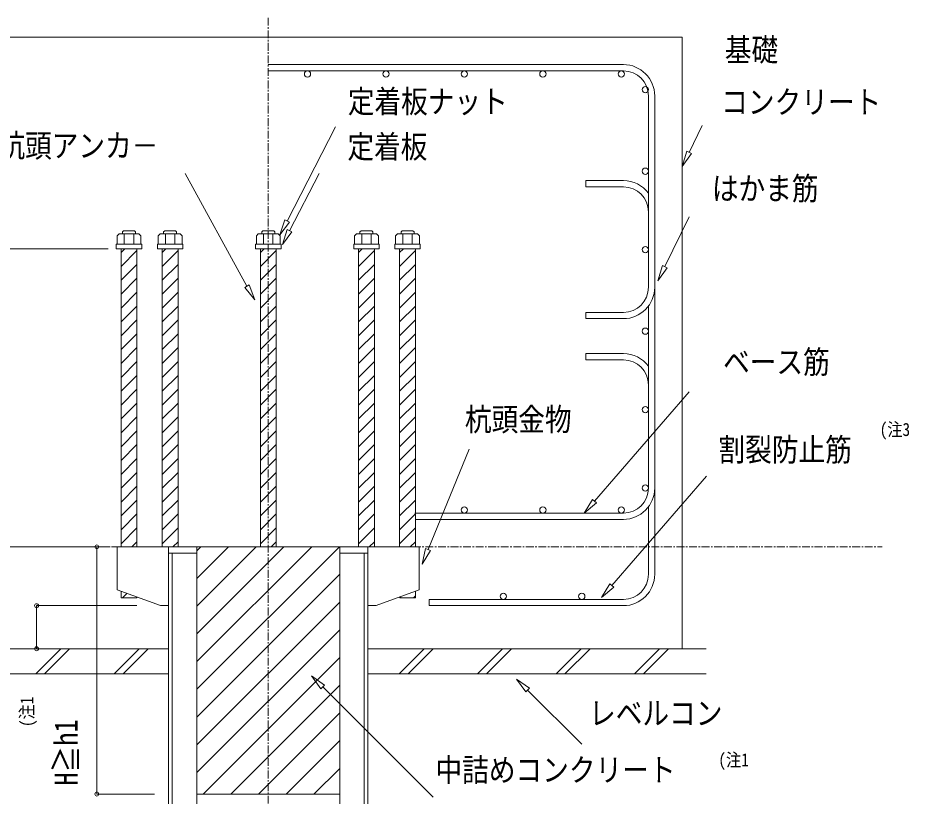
# Model space of a CAD drawing. Units: millimetres, scale not verified. Extents: x -59960 to 29700, y -21000 to 21000.
# Drawn here: x -23859 to -13918, y 958 to 9643 of the extents above; entities that cross this region are included whole.
import ezdxf
from ezdxf.enums import TextEntityAlignment as Align

# ---------------------------------------------------------------- set-up
doc = ezdxf.new("R2010")
doc.units = ezdxf.units.MM
doc.header["$LTSCALE"] = 70
doc.linetypes.add('USER2', pattern=[2, 1.25, -0.25, 0.25, -0.25])
doc.layers.add('0-0_0', color=7, linetype='Continuous')
doc.layers.add('0-4_02_TEXT', color=7, linetype='Continuous')
for name, color, linetype, lineweight in [('0-5_05_SUNPOU', 3, 'Continuous', 18), ('0-6_03_ZU', 2, 'Continuous', 18), ('0-9_08_CENTER', 1, 'USER2', 18)]:
    doc.layers.add(name, color=color, linetype=linetype, lineweight=lineweight)
doc.styles.add('ＭＳ ゴシック', font='')
doc.styles.get('ＭＳ ゴシック').set_extended_font_data('MS Gothic')

# ---------------------------------------------------------------- blocks, each defined once
blk = doc.blocks.new('U4')
at = {"layer": '0-4_02_TEXT', "style": 'ＭＳ ゴシック', "width": 0.85}
blk.add_text('割裂防止筋', height=256.6, dxfattribs=at).set_placement((13655.22, 25618.77), align=Align.BOTTOM_LEFT)
blk = doc.blocks.new('U5')
at = {"layer": '0-4_02_TEXT', "style": 'ＭＳ ゴシック', "width": 0.85}
blk.add_text('杭頭金物', height=256.6, dxfattribs=at).set_placement((10826.67, 25956.12), align=Align.BOTTOM_LEFT)
blk = doc.blocks.new('U6')
at = {"layer": '0-4_02_TEXT', "style": 'ＭＳ ゴシック', "width": 0.85}
blk.add_text('ベース筋', height=256.6, dxfattribs=at).set_placement((13706.24, 26597.02), align=Align.BOTTOM_LEFT)
blk = doc.blocks.new('U7')
at = {"layer": '0-4_02_TEXT', "style": 'ＭＳ ゴシック', "width": 0.85}
blk.add_text('定着板', height=256.6, dxfattribs=at).set_placement((9515.93, 28999.13), align=Align.BOTTOM_LEFT)
blk = doc.blocks.new('U8')
at = {"layer": '0-4_02_TEXT', "style": 'ＭＳ ゴシック', "width": 0.85}
blk.add_text('杭頭アンカ－', height=256.6, dxfattribs=at).set_placement((5623.64, 29011.04), align=Align.BOTTOM_LEFT)
blk = doc.blocks.new('U9')
at = {"layer": '0-4_02_TEXT', "style": 'ＭＳ ゴシック', "width": 0.85}
blk.add_text('定着板ナット', height=256.6, dxfattribs=at).set_placement((9520.28, 29503.64), align=Align.BOTTOM_LEFT)
blk = doc.blocks.new('X10')
at = {"layer": '0-0_0'}
for p, q in [((7837.67, 23150.24), (9427.23, 24739.8)), ((7837.67, 23459.6), (9117.87, 24739.8)), ((7837.67, 23768.96), (8808.51, 24739.8)), ((7837.67, 24078.32), (8499.15, 24739.8)), ((7837.67, 24387.68), (8189.8, 24739.8)), ((7837.67, 24697.04), (7880.44, 24739.8)), ((7837.67, 22840.88), (9430.17, 24433.38)), ((7837.67, 22531.52), (9430.17, 24124.02)), ((7837.67, 22222.16), (9430.17, 23814.66)), ((7906.38, 21981.51), (9430.17, 23505.3)), ((8215.74, 21981.51), (9430.17, 23195.94)), ((8525.1, 21981.51), (9430.17, 22886.58)), ((8834.46, 21981.51), (9430.17, 22577.23)), ((9143.81, 21981.51), (9430.17, 22267.87))]:
    blk.add_line(p, q, dxfattribs=at)
blk = doc.blocks.new('U11')
at = {"layer": '0-4_02_TEXT', "style": 'ＭＳ ゴシック', "width": 0.85}
blk.add_text('中詰めコンクリート', height=256.6, dxfattribs=at).set_placement((10498.69, 22045.9), align=Align.BOTTOM_LEFT)
blk = doc.blocks.new('U12')
at = {"layer": '0-4_02_TEXT', "style": 'ＭＳ ゴシック', "width": 0.85}
blk.add_text('レベルコン', height=256.6, dxfattribs=at).set_placement((12211.5, 22678.57), align=Align.BOTTOM_LEFT)
blk = doc.blocks.new('U14')
at = {"layer": '0-4_02_TEXT', "style": 'ＭＳ ゴシック', "width": 0.85}
blk.add_text('H≧h1', height=256.6, rotation=90, dxfattribs=at).set_placement((6583.25, 22074.54), align=Align.BOTTOM_LEFT)
blk = doc.blocks.new('X17')
at = {"layer": '0-0_0'}
for p, q in [((6991.31, 28023.03), (7033.08, 28064.8)), ((6991.31, 27868.35), (7168.51, 28045.55)), ((6991.31, 27713.67), (7168.51, 27890.87)), ((6991.31, 27558.99), (7168.51, 27736.19)), ((6991.31, 27404.31), (7168.51, 27581.51)), ((6991.31, 27249.63), (7168.51, 27426.83)), ((6991.31, 27094.95), (7168.51, 27272.15)), ((6991.31, 26940.27), (7168.51, 27117.47)), ((6991.31, 26785.59), (7168.51, 26962.79)), ((6991.31, 26630.92), (7168.51, 26808.11)), ((6991.31, 26476.24), (7168.51, 26653.44)), ((6991.31, 26321.56), (7168.51, 26498.76)), ((6991.31, 26166.88), (7168.51, 26344.08)), ((6991.31, 26012.2), (7168.51, 26189.4)), ((6991.31, 25857.52), (7168.51, 26034.72)), ((6991.31, 25702.84), (7168.51, 25880.04)), ((6991.31, 25548.16), (7168.51, 25725.36)), ((6991.31, 25393.48), (7168.51, 25570.68)), ((6991.31, 25238.8), (7168.51, 25416)), ((6991.31, 25084.12), (7168.51, 25261.32)), ((6991.31, 24929.44), (7168.51, 25106.64)), ((6991.31, 24774.76), (7168.51, 24951.96)), ((7111.03, 24739.8), (7168.51, 24797.28))]:
    blk.add_line(p, q, dxfattribs=at)
blk = doc.blocks.new('X18')
at = {"layer": '0-0_0'}
for p, q in [((7450.19, 28023.03), (7491.96, 28064.8)), ((7450.19, 27868.35), (7627.39, 28045.55)), ((7450.19, 27713.67), (7627.39, 27890.87)), ((7450.19, 27558.99), (7627.39, 27736.19)), ((7450.19, 27404.31), (7627.39, 27581.51)), ((7450.19, 27249.63), (7627.39, 27426.83)), ((7450.19, 27094.95), (7627.39, 27272.15)), ((7450.19, 26940.27), (7627.39, 27117.47)), ((7450.19, 26785.59), (7627.39, 26962.79)), ((7450.19, 26630.92), (7627.39, 26808.11)), ((7450.19, 26476.24), (7627.39, 26653.44)), ((7450.19, 26321.56), (7627.39, 26498.76)), ((7450.19, 26166.88), (7627.39, 26344.08)), ((7450.19, 26012.2), (7627.39, 26189.4)), ((7450.19, 25857.52), (7627.39, 26034.72)), ((7450.19, 25702.84), (7627.39, 25880.04)), ((7450.19, 25548.16), (7627.39, 25725.36)), ((7450.19, 25393.48), (7627.39, 25570.68)), ((7450.19, 25238.8), (7627.39, 25416)), ((7450.19, 25084.12), (7627.39, 25261.32)), ((7450.19, 24929.44), (7627.39, 25106.64)), ((7450.19, 24774.76), (7627.39, 24951.96)), ((7569.91, 24739.8), (7627.39, 24797.28))]:
    blk.add_line(p, q, dxfattribs=at)
blk = doc.blocks.new('X19')
at = {"layer": '0-0_0'}
for p, q in [((8545.32, 28023.03), (8587.09, 28064.8)), ((8545.32, 27868.35), (8722.52, 28045.55)), ((8545.32, 27713.67), (8722.52, 27890.87)), ((8545.32, 27558.99), (8722.52, 27736.19)), ((8545.32, 27404.31), (8722.52, 27581.51)), ((8545.32, 27249.63), (8722.52, 27426.83)), ((8545.32, 27094.95), (8722.52, 27272.15)), ((8545.32, 26940.27), (8722.52, 27117.47)), ((8545.32, 26785.59), (8722.52, 26962.79)), ((8545.32, 26630.92), (8722.52, 26808.11)), ((8545.32, 26476.24), (8722.52, 26653.44)), ((8545.32, 26321.56), (8722.52, 26498.76)), ((8545.32, 26166.88), (8722.52, 26344.08)), ((8545.32, 26012.2), (8722.52, 26189.4)), ((8545.32, 25857.52), (8722.52, 26034.72)), ((8545.32, 25702.84), (8722.52, 25880.04)), ((8545.32, 25548.16), (8722.52, 25725.36)), ((8545.32, 25393.48), (8722.52, 25570.68)), ((8545.32, 25238.8), (8722.52, 25416)), ((8545.32, 25084.12), (8722.52, 25261.32)), ((8545.32, 24929.44), (8722.52, 25106.64)), ((8545.32, 24774.76), (8722.52, 24951.96)), ((8665.04, 24739.8), (8722.52, 24797.28))]:
    blk.add_line(p, q, dxfattribs=at)
blk = doc.blocks.new('X20')
at = {"layer": '0-0_0'}
for p, q in [((9640.45, 28023.03), (9682.22, 28064.8)), ((9640.45, 27868.35), (9817.65, 28045.55)), ((9640.45, 27713.67), (9817.65, 27890.87)), ((9640.45, 27558.99), (9817.65, 27736.19)), ((9640.45, 27404.31), (9817.65, 27581.51)), ((9640.45, 27249.63), (9817.65, 27426.83)), ((9640.45, 27094.95), (9817.65, 27272.15)), ((9640.45, 26940.27), (9817.65, 27117.47)), ((9640.45, 26785.59), (9817.65, 26962.79)), ((9640.45, 26630.92), (9817.65, 26808.11)), ((9640.45, 26476.24), (9817.65, 26653.44)), ((9640.45, 26321.56), (9817.65, 26498.76)), ((9640.45, 26166.88), (9817.65, 26344.08)), ((9640.45, 26012.2), (9817.65, 26189.4)), ((9640.45, 25857.52), (9817.65, 26034.72)), ((9640.45, 25702.84), (9817.65, 25880.04)), ((9640.45, 25548.16), (9817.65, 25725.36)), ((9640.45, 25393.48), (9817.65, 25570.68)), ((9640.45, 25238.8), (9817.65, 25416)), ((9640.45, 25084.12), (9817.65, 25261.32)), ((9640.45, 24929.44), (9817.65, 25106.64)), ((9640.45, 24774.76), (9817.65, 24951.96)), ((9760.17, 24739.8), (9817.65, 24797.28))]:
    blk.add_line(p, q, dxfattribs=at)
blk = doc.blocks.new('X21')
at = {"layer": '0-0_0'}
for p, q in [((10098.44, 28023.03), (10140.22, 28064.8)), ((10098.44, 27868.35), (10275.64, 28045.55)), ((10098.44, 27713.67), (10275.64, 27890.87)), ((10098.44, 27558.99), (10275.64, 27736.19)), ((10098.44, 27404.31), (10275.64, 27581.51)), ((10098.44, 27249.63), (10275.64, 27426.83)), ((10098.44, 27094.95), (10275.64, 27272.15)), ((10098.44, 26940.27), (10275.64, 27117.47)), ((10098.44, 26785.59), (10275.64, 26962.79)), ((10098.44, 26630.92), (10275.64, 26808.11)), ((10098.44, 26476.24), (10275.64, 26653.44)), ((10098.44, 26321.56), (10275.64, 26498.76)), ((10098.44, 26166.88), (10275.64, 26344.08)), ((10098.44, 26012.2), (10275.64, 26189.4)), ((10098.44, 25857.52), (10275.64, 26034.72)), ((10098.44, 25702.84), (10275.64, 25880.04)), ((10098.44, 25548.16), (10275.64, 25725.36)), ((10098.44, 25393.48), (10275.64, 25570.68)), ((10098.44, 25238.8), (10275.64, 25416)), ((10098.44, 25084.12), (10275.64, 25261.32)), ((10098.44, 24929.44), (10275.64, 25106.64)), ((10098.44, 24774.76), (10275.64, 24951.96)), ((10218.17, 24739.8), (10275.64, 24797.28))]:
    blk.add_line(p, q, dxfattribs=at)
blk = doc.blocks.new('X22')
at = {"layer": '0-0_0'}
for p, q in [((7006.32, 24171.05), (7055.34, 24220.08)), ((7161, 24171.05), (7168.51, 24178.56))]:
    blk.add_line(p, q, dxfattribs=at)
blk = doc.blocks.new('X23')
at = {"layer": '0-0_0'}
for p, q in [((10099.91, 24171.05), (10112.62, 24183.76)), ((10254.59, 24171.05), (10276.53, 24193))]:
    blk.add_line(p, q, dxfattribs=at)
blk = doc.blocks.new('U29')
at = {"layer": '0-0_0', "style": 'ＭＳ ゴシック', "width": 0.85}
blk.add_text('(注1', height=146.6, rotation=90, dxfattribs=at).set_placement((6059.16, 22728.65), align=Align.BOTTOM_LEFT)
blk = doc.blocks.new('U31')
at = {"layer": '0-0_0', "style": 'ＭＳ ゴシック', "width": 0.85}
blk.add_text('(注1', height=146.6, dxfattribs=at).set_placement((13653.54, 22245.26), align=Align.BOTTOM_LEFT)
blk = doc.blocks.new('U32')
at = {"layer": '0-0_0', "style": 'ＭＳ ゴシック', "width": 0.85}
blk.add_text('(注3', height=146.6, dxfattribs=at).set_placement((15453.02, 25932.35), align=Align.BOTTOM_LEFT)
blk = doc.blocks.new('U39')
at = {"layer": '0-4_02_TEXT', "style": 'ＭＳ ゴシック', "width": 0.85}
blk.add_text('はかま筋', height=256.6, dxfattribs=at).set_placement((13581.2, 28533.3), align=Align.BOTTOM_LEFT)
blk = doc.blocks.new('U40')
at = {"layer": '0-4_02_TEXT', "style": 'ＭＳ ゴシック', "width": 0.85}
for s, p in [('基礎', (13725.33, 30081.57)), ('コンクリート', (13685.67, 29498.23))]:
    blk.add_text(s, height=256.6, dxfattribs=at).set_placement(p, align=Align.BOTTOM_LEFT)

msp = doc.modelspace()

# ---------------------------------------------------------------- linework, layer by layer
at = {"layer": '0-5_05_SUNPOU'}
for p, q in [((-20315.62, 8425.93), (-20856.98, 7375.34)), ((-16372.73, 8140.18), (-16225.51, 8440.32)), ((-21992.17, 7903.68), (-21304.16, 6648.41)), ((-20497.18, 7903.68), (-20828, 7267.08)), ((-16644.63, 6866.39), (-16372.01, 7422.21)), ((-22850.73, 7064.8), (-24649.97, 7064.8)), ((-16372.01, 5469.81), (-17428.55, 4248.41)), ((-18823.77, 4831.26), (-19284.6, 3709.47)), ((-16178.81, 4530.04), (-17235.35, 3308.64)), ((-22850.73, 3739.8), (-24649.97, 3739.8)), ((-22836.51, 3739.8), (-22977.95, 3739.8)), ((-22533.26, 3083.55), (-23650.37, 3083.55)), ((-23650.37, 2602.3), (-23650.37, 3083.55)), ((-23380.76, 2602.3), (-23660, 2323.06)), ((-23281.42, 2602.3), (-23560.67, 2323.06)), ((-22505.76, 2602.3), (-22785, 2323.06)), ((-22406.42, 2602.3), (-22685.67, 2323.06)), ((-19326.97, 2602.3), (-19606.22, 2323.06)), ((-19227.64, 2602.3), (-19506.88, 2323.06)), ((-18451.97, 2602.3), (-18731.22, 2323.06)), ((-18352.64, 2602.3), (-18631.88, 2323.06)), ((-17576.97, 2602.3), (-17856.22, 2323.06)), ((-17477.64, 2602.3), (-17756.88, 2323.06)), ((-16701.97, 2602.3), (-16981.22, 2323.06)), ((-16602.64, 2602.3), (-16881.88, 2323.06)), ((-19226.13, 946.43), (-20458.69, 2177.42)), ((-17570.47, 1537.85), (-18173.86, 2141.24))]:
    msp.add_line(p, q, dxfattribs=at)
for points in [[(-16346.54, 8127.34), (-16449.79, 7983.07), (-16398.91, 8153.03)], [(-20831.1, 7361.89), (-20937.68, 7220.06), (-20882.86, 7388.79)], [(-20802.12, 7253.63), (-20908.7, 7111.8), (-20853.88, 7280.53)], [(-16618.45, 6853.55), (-16721.7, 6709.28), (-16670.82, 6879.24)], [(-21278.9, 6662.99), (-21216.66, 6496.86), (-21329.42, 6633.83)], [(-17406.49, 4229.33), (-17543.04, 4116.05), (-17450.61, 4267.49)], [(-19257.61, 3698.41), (-19350.94, 3547.53), (-19311.59, 3720.53)], [(-17213.29, 3289.56), (-17349.84, 3176.29), (-17257.41, 3327.72)], [(-20438.06, 2198.04), (-20582.43, 2301.16), (-20479.31, 2156.79)], [(-18153.23, 2161.86), (-18297.6, 2264.98), (-18194.48, 2120.61)]]:
    msp.add_lwpolyline(points, close=True, dxfattribs=at)
msp.add_lwpolyline([(-22334.69, 981.51), (-22977.95, 981.51), (-22977.95, 3739.8)], dxfattribs=at)
for centre in [(-22977.95, 3739.8), (-23650.37, 3083.55), (-23650.37, 2602.3), (-22977.95, 981.51)]:
    msp.add_circle(centre, 21.88, dxfattribs=at)
at = {"layer": '0-6_03_ZU'}
for p, q in [((-16449.79, 9427.3), (-25682.37, 9427.3)), ((-16449.79, 9427.3), (-16449.79, 2602.3)), ((-17106.04, 9121.05), (-21066.08, 9121.05)), ((-17106.04, 9051.05), (-21066.08, 9051.05)), ((-16826.04, 8771.05), (-16826.04, 6636.05)), ((-16756.04, 8771.06), (-16756.04, 4396.05)), ((-22679.46, 7266.05), (-22558.95, 7266.05)), ((-22558.95, 7266.05), (-22547.02, 7254.12)), ((-22221.47, 7266.05), (-22233.4, 7254.12)), ((-22221.47, 7266.05), (-22100.96, 7266.05)), ((-22100.96, 7266.05), (-22089.03, 7254.12)), ((-21126.34, 7266.05), (-21138.27, 7254.12)), ((-21126.34, 7266.05), (-21005.83, 7266.05)), ((-21005.83, 7266.05), (-20993.89, 7254.12)), ((-20031.2, 7266.05), (-20043.14, 7254.12)), ((-19910.69, 7266.05), (-20031.2, 7266.05)), ((-19910.69, 7266.05), (-19898.76, 7254.12)), ((-19573.21, 7266.05), (-19585.14, 7254.12)), ((-19452.7, 7266.05), (-19573.21, 7266.05)), ((-22671.71, 7231.05), (-22671.71, 7117.3)), ((-22566.71, 7231.05), (-22566.71, 7117.3)), ((-22547.02, 7254.12), (-22547.02, 7231.05)), ((-22233.4, 7254.12), (-22233.4, 7231.05)), ((-22213.71, 7231.05), (-22213.71, 7117.3)), ((-22108.71, 7231.05), (-22108.71, 7117.3)), ((-22089.03, 7254.12), (-22089.03, 7231.05)), ((-21138.27, 7254.12), (-21138.27, 7231.05)), ((-21118.58, 7231.05), (-21118.58, 7117.3)), ((-21013.58, 7231.05), (-21013.58, 7117.3)), ((-20993.89, 7254.12), (-20993.89, 7231.05)), ((-20043.14, 7254.12), (-20043.14, 7231.05)), ((-20023.45, 7231.05), (-20023.45, 7117.3)), ((-19918.45, 7231.05), (-19918.45, 7117.3)), ((-19898.76, 7254.12), (-19898.76, 7231.05)), ((-19585.14, 7254.12), (-19585.14, 7231.05)), ((-19565.46, 7231.05), (-19565.46, 7117.3)), ((-19460.46, 7231.05), (-19460.46, 7117.3)), ((-16826.04, 4396.05), (-16826.04, 6426.05)), ((-16756.04, 4396.05), (-16756.04, 3433.55)), ((-16826.04, 3433.55), (-16826.04, 4186.05)), ((-19431.14, 4116.05), (-17106.04, 4116.05)), ((-19426.33, 4046.05), (-17106.04, 4046.05)), ((-22750.46, 3739.8), (-22750.46, 3258.55)), ((-22750.46, 3739.8), (-19954.83, 3739.8)), ((-22177.33, 3739.8), (-22177.33, 133.12)), ((-22177.33, 3669.8), (-22177.33, 3739.8)), ((-21862.33, 3739.8), (-21862.33, -9.58)), ((-20269.83, 3739.8), (-20269.83, 275.82)), ((-19954.83, 3739.8), (-19954.83, 133.12)), ((-19381.71, 3739.8), (-19951.02, 3739.8)), ((-19381.71, 3739.8), (-19381.71, 3258.55)), ((-21862.33, 3669.8), (-22177.33, 3669.8)), ((-22137.33, 3669.8), (-22137.33, 107.01)), ((-19954.83, 3669.8), (-20269.83, 3669.8)), ((-19994.83, 3669.8), (-19994.83, 159.23)), ((-22269.21, 3083.55), (-22750.46, 3258.55)), ((-22708.69, 3243.37), (-22708.69, 3171.05)), ((-19862.96, 3083.55), (-19381.71, 3258.55)), ((-19423.47, 3243.37), (-19423.47, 3171.05)), ((-22708.69, 3171.05), (-22531.49, 3171.05)), ((-22531.49, 3178.93), (-22531.49, 3171.05)), ((-22269.21, 3083.55), (-22177.33, 3083.55)), ((-19862.96, 3083.55), (-19954.83, 3083.55)), ((-19600.67, 3178.93), (-19600.67, 3171.05)), ((-19423.47, 3171.05), (-19600.67, 3171.05)), ((-19273.13, 3153.55), (-19273.13, 3083.55)), ((-19273.13, 3153.55), (-17106.04, 3153.55)), ((-19273.13, 3083.55), (-17106.04, 3083.55)), ((-25948.46, 2602.3), (-22177.33, 2602.3)), ((-16183.7, 2602.3), (-19954.83, 2602.3)), ((-22177.33, 2323.06), (-25948.46, 2323.06)), ((-19954.83, 2323.06), (-16183.7, 2323.06)), ((-21862.33, 981.51), (-20269.83, 981.51))]:
    msp.add_line(p, q, dxfattribs=at)
for points in [[(-17106.04, 7756.05), (-17526.04, 7756.05), (-17526.04, 7826.05), (-17106.04, 7826.05)], [(-22679.46, 7266.05), (-22691.39, 7254.12), (-22691.39, 7231.05)], [(-19452.7, 7266.05), (-19440.77, 7254.12), (-19440.77, 7231.05)], [(-17106.04, 6356.05), (-17526.04, 6356.05), (-17526.04, 6286.05), (-17106.04, 6286.05)], [(-17106.04, 5825.95), (-17526.04, 5825.95), (-17526.04, 5895.95), (-17106.04, 5895.95)]]:
    msp.add_lwpolyline(points, dxfattribs=at)
for points in [[(-22508.1, 7231.05), (-22730.31, 7231.05), (-22752.18, 7209.18), (-22752.18, 7117.3), (-22486.23, 7117.3), (-22486.23, 7209.18)], [(-22050.11, 7231.05), (-22272.32, 7231.05), (-22294.19, 7209.18), (-22294.19, 7117.3), (-22028.23, 7117.3), (-22028.23, 7209.18)], [(-20954.98, 7231.05), (-21177.18, 7231.05), (-21199.06, 7209.18), (-21199.06, 7117.3), (-20933.1, 7117.3), (-20933.1, 7209.18)], [(-20082.05, 7231.05), (-19859.85, 7231.05), (-19837.97, 7209.18), (-19837.97, 7117.3), (-20103.93, 7117.3), (-20103.93, 7209.18)], [(-19624.06, 7231.05), (-19401.85, 7231.05), (-19379.98, 7209.18), (-19379.98, 7117.3), (-19645.93, 7117.3), (-19645.93, 7209.18)], [(-22761.39, 7117.3), (-22761.39, 7064.8), (-22477.02, 7064.8), (-22477.02, 7117.3)], [(-22708.69, 7064.8), (-22531.49, 7064.8), (-22531.49, 3739.8), (-22708.69, 3739.8)], [(-22303.4, 7117.3), (-22303.4, 7064.8), (-22019.03, 7064.8), (-22019.03, 7117.3)], [(-22249.81, 7064.8), (-22072.61, 7064.8), (-22072.61, 3739.8), (-22249.81, 3739.8)], [(-21208.27, 7117.3), (-21208.27, 7064.8), (-20923.89, 7064.8), (-20923.89, 7117.3)], [(-21154.68, 7064.8), (-20977.48, 7064.8), (-20977.48, 3739.8), (-21154.68, 3739.8)], [(-19828.76, 7117.3), (-19828.76, 7064.8), (-20113.14, 7064.8), (-20113.14, 7117.3)], [(-20059.55, 7064.8), (-19882.35, 7064.8), (-19882.35, 3739.8), (-20059.55, 3739.8)], [(-19370.77, 7117.3), (-19370.77, 7064.8), (-19655.14, 7064.8), (-19655.14, 7117.3)], [(-19601.56, 7064.8), (-19424.36, 7064.8), (-19424.36, 3739.8), (-19601.56, 3739.8)]]:
    msp.add_lwpolyline(points, close=True, dxfattribs=at)
for centre in [(-20628.58, 9016.05), (-19753.58, 9016.05), (-18878.58, 9016.05), (-18003.58, 9016.05), (-17128.58, 9016.05), (-16861.04, 8841.05), (-16861.04, 8841.05), (-16861.04, 7931.05), (-16861.04, 7056.05), (-16861.04, 6146.05), (-16861.04, 5271.05), (-16861.04, 4396.05), (-18878.58, 4151.05), (-18003.58, 4151.05), (-17128.58, 4151.05), (-18444.36, 3188.55), (-17569.36, 3188.55)]:
    msp.add_circle(centre, 35, dxfattribs=at)
for centre, radius, start, end in [((-17106.04, 8771.05), 350, 0, 90), ((-17106.04, 8771.05), 280, 0, 90), ((-17106.04, 7476.05), 350, 36.8699, 90), ((-17106.04, 7476.05), 280, 0, 90), ((-17106.04, 6636.05), 280, 270, 0), ((-17106.04, 6636.05), 350, 270, 0), ((-17106.04, 5545.95), 350, 36.8699, 90), ((-17106.04, 5545.95), 280, 0, 90), ((-17106.04, 4396.05), 280, 270, 0), ((-17106.04, 4396.05), 350, 270, 0), ((-17106.04, 3433.55), 280, 270, 0), ((-17106.04, 3433.55), 350, 270, 0)]:
    msp.add_arc(centre, radius, start, end, dxfattribs=at)
at = {"layer": '0-9_08_CENTER'}
for p, q in [((-21066.08, 9642.59), (-21066.08, -4228.96)), ((-27572.97, 3739.8), (-14219.08, 3739.8))]:
    msp.add_line(p, q, dxfattribs=at)

# ---------------------------------------------------------------- block references
at = {"layer": '0-5_05_SUNPOU'}
msp.add_blockref('X10', (-29700, -21000), dxfattribs=at)
at = {"layer": '0-6_03_ZU'}
for name in ['U40', 'U9', 'U8', 'U7', 'U39', 'X17', 'X18', 'X19', 'X20', 'X21', 'U6', 'U5', 'U32', 'U4', 'X22', 'X23', 'U29', 'U12', 'U14', 'U11', 'U31']:
    msp.add_blockref(name, (-29700, -21000), dxfattribs=at)

doc.saveas('drawing.dxf')
